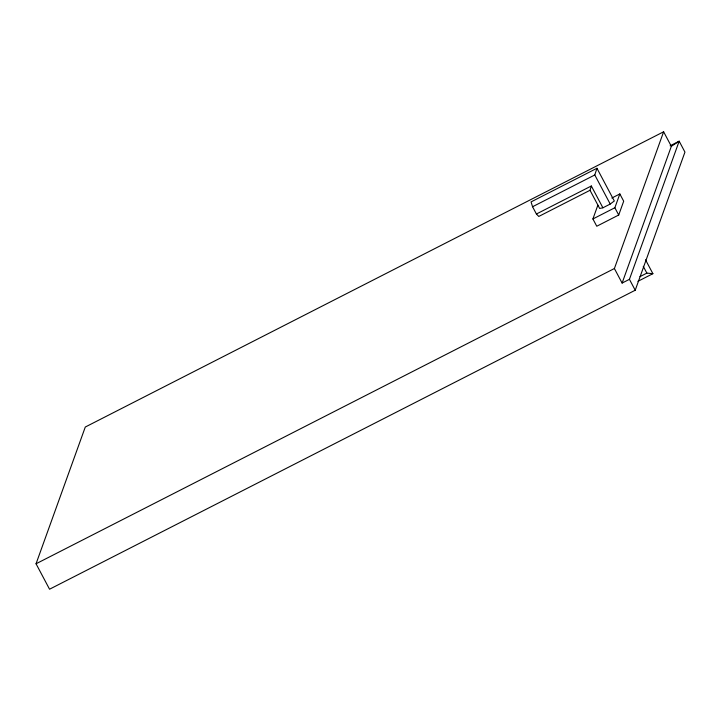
<?xml version="1.0" encoding="UTF-8"?>
<svg xmlns="http://www.w3.org/2000/svg" width="721" height="721" viewBox="0 0 721 721"><rect width="100%" height="100%" fill="white"/><g stroke="black" fill="none" stroke-linecap="round" stroke-linejoin="round"><path stroke-width="1.08" d="M590.021 190.29L591.328 185.982L536.415 214.011L532.558 206.738L531.062 201.907L596.952 168.272L614.31 200.988L610.218 204.052L602.9 207.792L599.674 208.459L590.021 190.29L538.776 216.444L536.415 214.011M532.558 206.738L594.789 174.969L596.952 168.272M670.133 145.804L679.164 141.199L684.95 152.104L635.219 290.23L49.551 589.219L36.05 563.777L85.285 427.03L663.626 131.781L671.341 146.318L622.115 283.065L614.4 268.527L663.626 131.781M611.85 198.014L619.835 193.94L623.692 201.204L618.717 215.02L596.763 226.232L592.905 218.959L597.871 205.152M592.905 218.959L614.86 207.747L619.835 193.94M622.115 283.065L629.433 279.324L679.164 141.199L671.341 146.318M36.05 563.777L614.4 268.527M639.96 276.648L646.872 273.115L652.893 273.683L645.529 259.803M637.914 281.325L652.893 273.683M614.86 207.747L618.717 215.02M594.789 174.969L610.218 204.052M643.267 266.328L646.872 273.115M591.328 185.982L602.9 207.792M629.433 279.324L635.219 290.23"/></g></svg>
